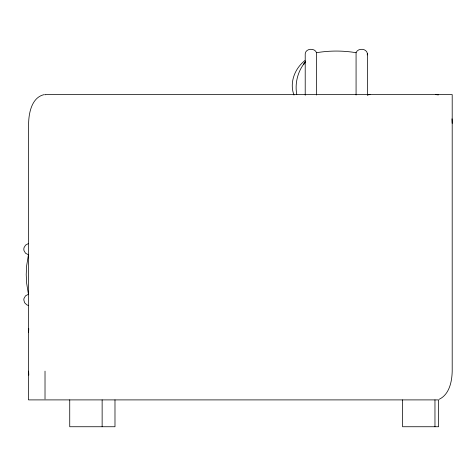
<?xml version="1.0" encoding="UTF-8"?>
<svg xmlns="http://www.w3.org/2000/svg" width="476" height="476" viewBox="0 0 476 476"><rect width="100%" height="100%" fill="white"/><g stroke="black" fill="none" stroke-linecap="round" stroke-linejoin="round"><path stroke-width="0.71" d="M356.072 95.039L356.072 52.705C357.809 47.725 366.895 48.26 367.395 53.758L367.395 95.289M367.198 54.918L367.395 53.758M305.336 62.124L303.545 64.498L305.497 61.922M305.473 61.898C297.821 70.781 294.632 83.139 296.792 94.629M304.997 60.523C294.822 68.383 289.212 82.675 293.99 95.033M439.217 399.269C449.433 394.366 451.974 381.443 452.2 371.143L452.2 94.581L45.018 94.581L45.018 94.938M28.274 243.629L25.567 245.116L24.008 247.693L23.8 249.18L24.008 250.673L25.567 253.25L28.429 254.755L26.62 265.983L26.216 274.527L26.62 283.065L28.429 294.293L25.567 295.798L24.008 298.381L23.8 299.868L24.609 302.742L26.817 304.848L28.274 305.419M367.502 94.938L370.066 94.581M316.534 95.039L316.534 52.705C329.594 50.521 343.017 50.521 356.072 52.705M44.161 94.623C31.904 97.348 28.828 112.58 28.625 123.344L28.625 399.899M28.982 399.899L438.61 399.899L438.61 426.74L402.565 426.74L402.565 399.899M435.808 94.581L438.372 94.938M316.534 52.705C314.797 47.725 305.711 48.26 305.211 53.758L305.211 95.283M451.998 118.839L452.2 123.344M28.792 375.142L28.625 371.143M434.963 399.899L434.963 426.74M114.984 399.899L114.984 426.74L69.734 426.74L69.734 399.899M102.138 399.899L102.138 426.74M45.018 371.143L45.018 398.918M28.631 332.7A48.927 48.927 0 0 1 28.786 328.702"/></g></svg>
